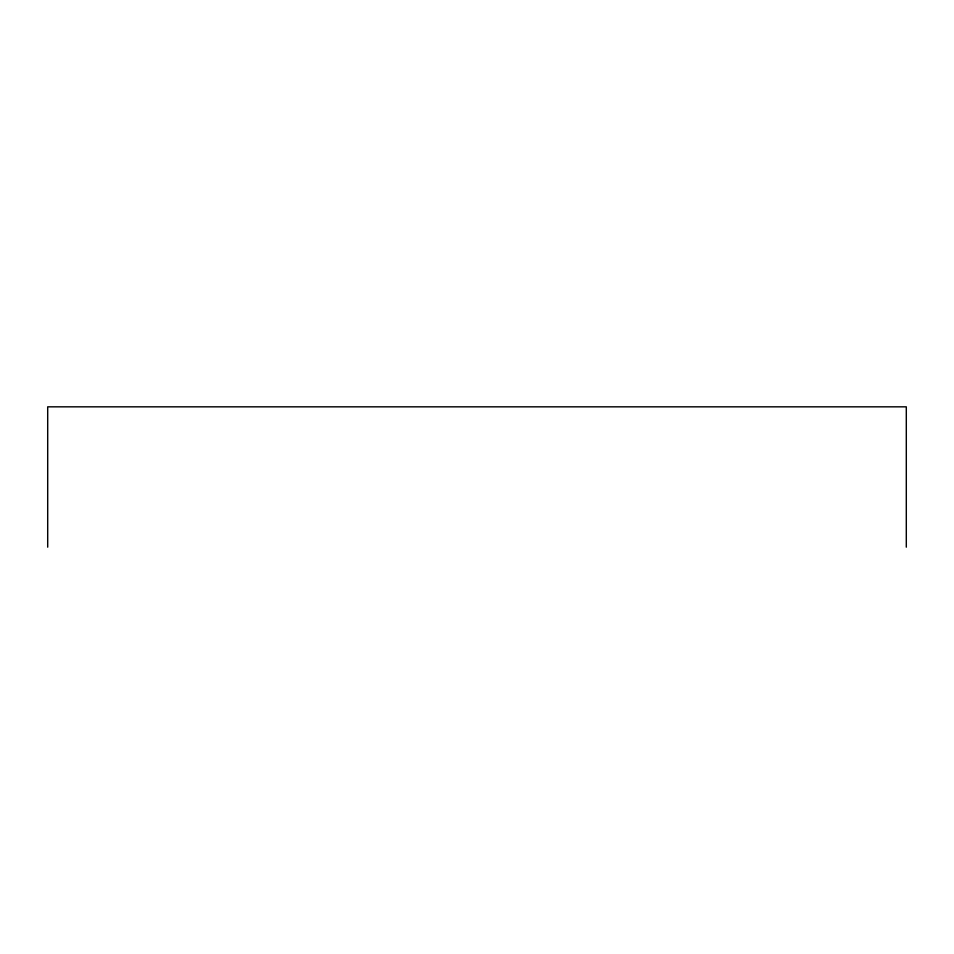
<?xml version="1.0" encoding="UTF-8"?>
<svg xmlns="http://www.w3.org/2000/svg" width="954" height="954" viewBox="0 0 954 954"><rect width="100%" height="100%" fill="white"/><g stroke="black" fill="none" stroke-linecap="round" stroke-linejoin="round"><path stroke-width="1.43" d="M906.3 547.167L906.3 406.833L47.7 406.833L47.7 547.167"/></g></svg>
